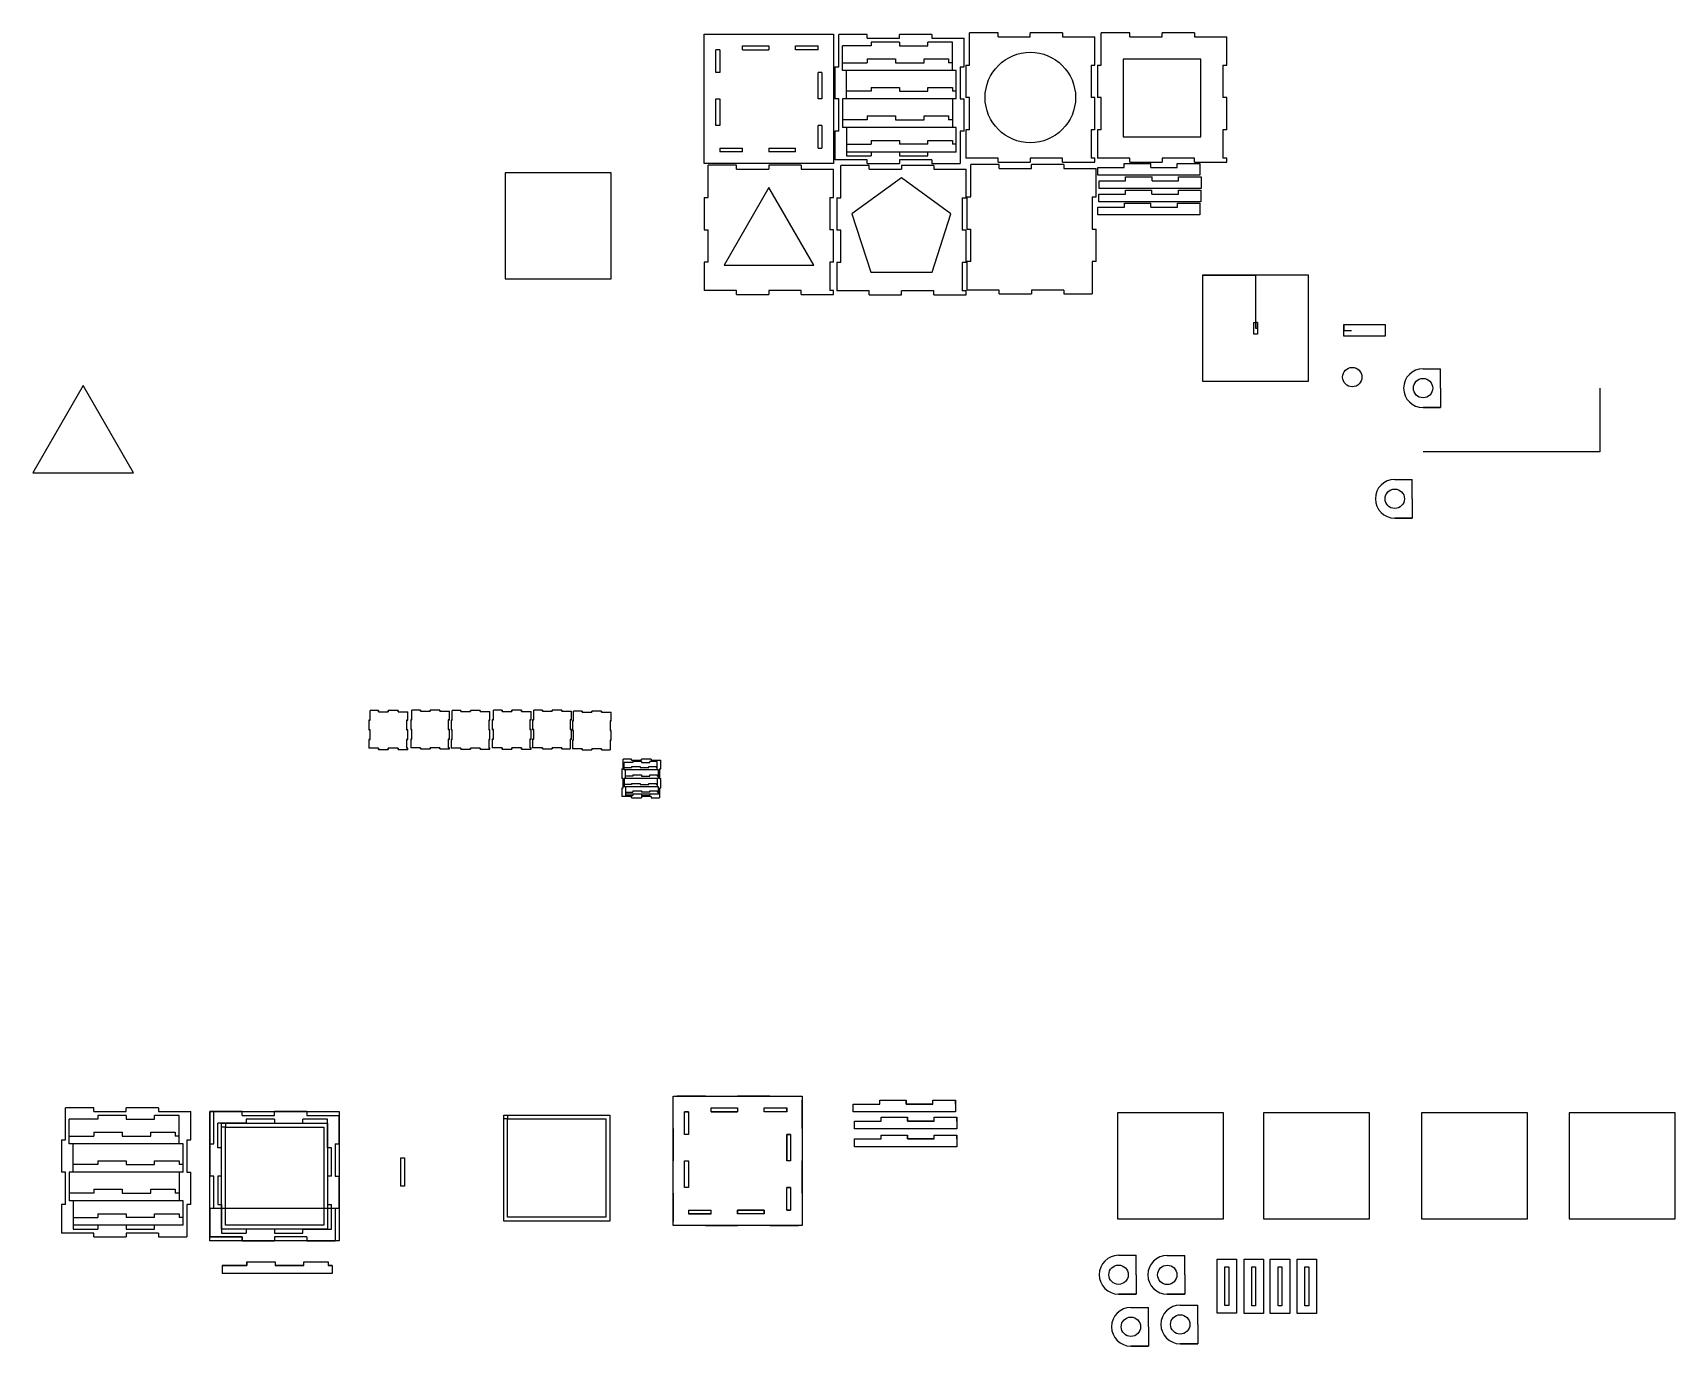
# Model space of a CAD drawing. Header units: millimetres. Extents: x 168 to 5413, y -71 to 2196.
# Drawn here: x 2872 to 5413, y 164 to 2196 of the extents above; entities that cross this region are included whole.
import ezdxf

# ---------------------------------------------------------------- set-up
doc = ezdxf.new("R2010")
doc.units = ezdxf.units.MM

msp = doc.modelspace()

# ---------------------------------------------------------------- linework, layer by layer
at = {"color": 1}
for p, q in [((4300.5, 2137.4), (4124.5, 2137.4)), ((4300.5, 2093.4), (4124.5, 2093.4)), ((4300.5, 2049.4), (4124.5, 2049.4)), ((4306.5, 2043.4), (4306.5, 1993.4)), ((4677.3, 1993.5), (4677.3, 1975.5)), ((4010.6, 1956.5), (3941.1, 1836.1)), ((4080.2, 1836.1), (4010.6, 1956.5)), ((4679.3, 1973), (4679.3, 1955)), ((4677.5, 1932.3), (4677.5, 1914.3)), ((4679, 1952.4), (4679, 1934.4)), ((3941.1, 1836.1), (4080.2, 1836.1)), ((4510.8, 1841.9), (4510.8, 1791.9)), ((3703.2, 1089.8), (3703.2, 1088)), ((3764.8, 1088.4), (3764.8, 1086.6)), ((3839.6, 1055.6), (3786.8, 1055.6)), ((3839.6, 1042.4), (3786.8, 1042.4)), ((3839.6, 1029.2), (3786.8, 1029.2)), ((3841.4, 1027.4), (3841.4, 1012.4)), ((4299.1, 544.6), (4299.1, 526.6)), ((4301.2, 518.2), (4301.2, 500.2)), ((4301.2, 490.7), (4301.2, 472.7)), ((3104.1, 477.1), (2928.1, 477.1)), ((3104.1, 433.1), (2928.1, 433.1)), ((3104.1, 389.1), (2928.1, 389.1)), ((3110.1, 383.1), (3110.1, 333.1)), ((3339.7, 377.2), (3339.7, 327.2)), ((4551.5, 304.7), (4578.5, 304.7)), ((4578.5, 274.7), (4578.5, 304.7)), ((4626.9, 304.5), (4653.9, 304.5)), ((4653.9, 274.5), (4653.9, 304.5)), ((4716.1, 227), (4716.1, 287)), ((4716.1, 287), (4722.1, 287)), ((4722.1, 287), (4722.1, 227)), ((4757.6, 226.7), (4757.6, 286.7)), ((4757.6, 286.7), (4763.6, 286.7)), ((4763.6, 286.7), (4763.6, 226.7)), ((4798.3, 226.7), (4798.3, 286.7)), ((4798.3, 286.7), (4804.3, 286.7)), ((4804.3, 286.7), (4804.3, 226.7)), ((4839.7, 226.7), (4839.7, 286.7)), ((4839.7, 286.7), (4845.7, 286.7)), ((4845.7, 286.7), (4845.7, 226.7)), ((4578.5, 274.7), (4578.5, 244.7)), ((4653.9, 274.5), (4653.9, 244.5)), ((4551.5, 244.7), (4578.5, 244.7)), ((4626.9, 244.5), (4653.9, 244.5)), ((4570.6, 224.2), (4597.6, 224.2)), ((4597.6, 194.2), (4597.6, 224.2)), ((4646.9, 227.8), (4673.9, 227.8)), ((4673.9, 197.8), (4673.9, 227.8)), ((4722.1, 227), (4716.1, 227)), ((4763.6, 226.7), (4757.6, 226.7)), ((4804.3, 226.7), (4798.3, 226.7)), ((4845.7, 226.7), (4839.7, 226.7)), ((4597.6, 194.2), (4597.6, 164.2)), ((4673.9, 197.8), (4673.9, 167.8)), ((4570.6, 164.2), (4597.6, 164.2)), ((4646.9, 167.8), (4673.9, 167.8))]:
    msp.add_line(p, q, dxfattribs=at)
for p, q in [((3766.6, 1979.3), (3602.6, 1979.3)), ((3602.6, 1979.3), (3602.6, 1815.3)), ((3766.6, 1815.3), (3766.6, 1979.3)), ((3602.6, 1815.3), (3725.6, 1815.3)), ((3725.6, 1815.3), (3766.6, 1815.3)), ((4681.6, 1820.7), (4763.6, 1820.7)), ((4763.6, 1820.7), (4763.6, 1738.7)), ((4760.6, 1729.7), (4760.6, 1747.7)), ((4760.6, 1747.7), (4763.6, 1747.7)), ((4766.6, 1729.7), (4760.6, 1729.7)), ((4766.6, 1747.7), (4763.6, 1747.7)), ((4763.6, 1738.7), (4766.6, 1738.7)), ((4766.6, 1738.7), (4766.6, 1747.7)), ((4766.6, 1747.7), (4766.6, 1729.7)), ((4899.8, 1744.5), (4899.8, 1735.5)), ((4899.8, 1735.5), (4911.8, 1735.5)), ((5022.6, 1676.1), (5049.6, 1676.1)), ((5022.6, 1616.1), (5049.6, 1616.1)), ((4978.8, 1505), (5005.8, 1505)), ((4978.8, 1445), (5005.8, 1445)), ((4714.1, 525.1), (4550.1, 525.1)), ((4550.1, 525.1), (4550.1, 361.1)), ((4714.1, 361.1), (4714.1, 525.1)), ((4939.7, 525.1), (4775.7, 525.1)), ((4775.7, 525.1), (4775.7, 361.1)), ((4939.7, 361.1), (4939.7, 525.1)), ((5184.3, 525.1), (5020.3, 525.1)), ((5020.3, 525.1), (5020.3, 361.1)), ((5184.3, 361.1), (5184.3, 525.1)), ((5412.6, 525.1), (5248.6, 525.1)), ((5248.6, 525.1), (5248.6, 361.1)), ((5412.6, 361.1), (5412.6, 525.1)), ((4550.1, 361.1), (4673.1, 361.1)), ((4673.1, 361.1), (4714.1, 361.1)), ((4775.7, 361.1), (4898.7, 361.1)), ((4898.7, 361.1), (4939.7, 361.1)), ((5020.3, 361.1), (5143.3, 361.1)), ((5143.3, 361.1), (5184.3, 361.1)), ((5248.6, 361.1), (5371.6, 361.1)), ((5371.6, 361.1), (5412.6, 361.1))]:
    msp.add_line(p, q)
at = {"color": 40}
for p, q in [((5049.6, 1646.1), (5049.6, 1676.1)), ((5049.6, 1646.1), (5049.6, 1616.1)), ((5005.8, 1475), (5005.8, 1505)), ((5005.8, 1475), (5005.8, 1445))]:
    msp.add_line(p, q, dxfattribs=at)
at = {"color": 40, "true_color": 0xf8d731}
for p, q in [((2949.7, 1650.3), (2871.7, 1515.2)), ((3027.7, 1515.2), (2949.7, 1650.3)), ((2871.7, 1515.2), (3027.7, 1515.2)), ((3163.7, 471.2), (3163.7, 509.2)), ((3163.7, 509.2), (3327.7, 509.2)), ((3327.7, 509.2), (3327.7, 345.2)), ((3600.3, 483.6), (3600.3, 521.6)), ((3600.3, 521.6), (3764.3, 521.6)), ((3764.3, 521.6), (3764.3, 357.6)), ((3600.3, 357.6), (3600.3, 483.6)), ((3163.7, 345.2), (3163.7, 471.2)), ((3764.3, 357.6), (3600.3, 357.6)), ((3327.7, 345.2), (3163.7, 345.2))]:
    msp.add_line(p, q, dxfattribs=at)
at = {"color": 1}
for points in [[(3910.5, 2193.5), (4110.5, 2193.5), (4110.5, 1993.5), (3910.5, 1993.5)], [(4215.6, 1971.3), (4138.9, 1915.6), (4168.2, 1825.5), (4262.9, 1825.5), (4292.2, 1915.6)], [(3862.2, 550.8), (4062.2, 550.8), (4062.2, 350.8), (3862.2, 350.8)], [(3880.2, 526.8), (3886.2, 526.8), (3886.2, 491.8), (3880.2, 491.8)], [(3962.2, 526.8), (3921.2, 526.8), (3921.2, 532.8), (3962.2, 532.8)], [(4038.2, 526.8), (4003.2, 526.8), (4003.2, 532.8), (4038.2, 532.8)], [(3880.2, 450.8), (3886.2, 450.8), (3886.2, 409.8), (3880.2, 409.8)], [(4704.1, 299), (4734.1, 299), (4734.1, 215), (4704.1, 215)], [(4745.6, 298.7), (4775.6, 298.7), (4775.6, 214.7), (4745.6, 214.7)], [(4786.3, 298.7), (4816.3, 298.7), (4816.3, 214.7), (4786.3, 214.7)], [(4827.7, 298.7), (4857.7, 298.7), (4857.7, 214.7), (4827.7, 214.7)]]:
    msp.add_lwpolyline(points, close=True, dxfattribs=at)
for points in [[(4112.5, 2143.4), (4118.5, 2143.4), (4118.5, 2193.4)], [(4162.5, 2193.4), (4118.5, 2193.4)], [(4162.5, 2187.4), (4212.5, 2187.4), (4212.5, 2193.4)], [(4162.5, 2187.4), (4162.5, 2193.4)], [(4262.5, 2193.4), (4212.5, 2193.4)], [(4262.5, 2193.4), (4262.5, 2187.4), (4312.5, 2187.4)], [(4312.5, 2143.4), (4312.5, 2187.4)], [(4315, 2145.7), (4321, 2145.7), (4321, 2195.7)], [(4365, 2195.7), (4321, 2195.7)], [(4365, 2189.7), (4415, 2189.7), (4415, 2195.7)], [(4365, 2189.7), (4365, 2195.7)], [(4465, 2195.7), (4415, 2195.7)], [(4465, 2195.7), (4465, 2189.7), (4515, 2189.7)], [(4515, 2145.7), (4515, 2189.7)], [(4518.8, 2145.7), (4524.8, 2145.7), (4524.8, 2195.7)], [(4568.8, 2195.7), (4524.8, 2195.7)], [(4568.8, 2189.7), (4618.8, 2189.7), (4618.8, 2195.7)], [(4568.8, 2189.7), (4568.8, 2195.7)], [(4668.8, 2195.7), (4618.8, 2195.7)], [(4668.8, 2195.7), (4668.8, 2189.7), (4718.8, 2189.7)], [(4718.8, 2145.7), (4718.8, 2189.7)], [(3928.5, 2134.5), (3928.5, 2169.5)], [(3934.5, 2169.5), (3928.5, 2169.5)], [(3934.5, 2169.5), (3934.5, 2134.5)], [(3969.5, 2169.5), (3969.5, 2175.5)], [(3969.5, 2175.5), (4010.5, 2175.5)], [(3969.5, 2169.5), (4010.5, 2169.5)], [(4010.5, 2175.5), (4010.5, 2169.5)], [(4051.5, 2175.5), (4086.5, 2175.5)], [(4051.5, 2169.5), (4051.5, 2175.5)], [(4086.5, 2169.5), (4051.5, 2169.5)], [(4086.5, 2169.5), (4086.5, 2175.5)], [(4168.5, 2175.4), (4124.5, 2175.4)], [(4124.5, 2137.4), (4124.5, 2175.4)], [(4212.5, 2181.4), (4168.5, 2181.4)], [(4168.5, 2181.4), (4168.5, 2175.4)], [(4212.5, 2181.4), (4212.5, 2175.4)], [(4212.5, 2175.4), (4256.5, 2175.4)], [(4294.5, 2181.4), (4256.5, 2181.4)], [(4256.5, 2175.4), (4256.5, 2181.4)], [(4294.5, 2137.4), (4294.5, 2181.4)], [(3934.5, 2134.5), (3928.5, 2134.5)], [(4086.5, 2093.5), (4086.5, 2134.5)], [(4092.5, 2134.5), (4086.5, 2134.5)], [(4092.5, 2134.5), (4092.5, 2093.5)], [(4112.5, 2143.4), (4112.5, 2093.4)], [(4124.5, 2149.4), (4162.5, 2149.4)], [(4130.5, 2093.4), (4130.5, 2137.4)], [(4162.5, 2155.4), (4162.5, 2149.4)], [(4162.5, 2155.4), (4206.5, 2155.4)], [(4206.5, 2155.4), (4206.5, 2149.4)], [(4206.5, 2149.4), (4250.5, 2149.4)], [(4250.5, 2149.4), (4250.5, 2155.4)], [(4250.5, 2155.4), (4288.5, 2155.4), (4288.5, 2149.4)], [(4294.5, 2149.4), (4288.5, 2149.4)], [(4300.5, 2093.4), (4300.5, 2137.4)], [(4306.5, 2143.4), (4312.5, 2143.4)], [(4306.5, 2143.4), (4306.5, 2093.4), (4312.5, 2093.4)], [(4315, 2145.7), (4315, 2095.7)], [(4509, 2145.7), (4515, 2145.7)], [(4509, 2145.7), (4509, 2095.7)], [(4518.8, 2145.7), (4518.8, 2095.7)], [(4678.8, 2155.1), (4558.8, 2155.1)], [(4558.8, 2155.1), (4558.8, 2035.1), (4678.8, 2035.1), (4678.8, 2155.1)], [(4712.8, 2145.7), (4718.8, 2145.7)], [(4712.8, 2145.7), (4712.8, 2095.7)], [(4168.5, 2111.4), (4168.5, 2105.4)], [(4168.5, 2111.4), (4212.5, 2111.4)], [(4212.5, 2111.4), (4212.5, 2105.4)], [(4256.5, 2105.4), (4256.5, 2111.4)], [(4256.5, 2111.4), (4294.5, 2111.4), (4294.5, 2105.4)], [(3928.5, 2052.5), (3928.5, 2093.5)], [(3928.5, 2093.5), (3934.5, 2093.5)], [(3934.5, 2093.5), (3934.5, 2052.5)], [(4092.5, 2093.5), (4086.5, 2093.5)], [(4118.5, 2043.4), (4118.5, 2093.4), (4112.5, 2093.4)], [(4124.5, 2093.4), (4124.5, 2049.4)], [(4168.5, 2105.4), (4130.5, 2105.4)], [(4212.5, 2105.4), (4256.5, 2105.4)], [(4300.5, 2105.4), (4294.5, 2105.4)], [(4294.5, 2093.4), (4294.5, 2049.4)], [(4312.5, 2043.4), (4312.5, 2093.4)], [(4321, 2045.7), (4321, 2095.7), (4315, 2095.7)], [(4515, 2045.7), (4515, 2095.7), (4509, 2095.7)], [(4524.8, 2045.7), (4524.8, 2095.7), (4518.8, 2095.7)], [(4718.8, 2045.7), (4718.8, 2095.7), (4712.8, 2095.7)], [(4162.5, 2061.4), (4124.5, 2061.4)], [(4162.5, 2067.4), (4162.5, 2061.4)], [(4162.5, 2067.4), (4206.5, 2067.4)], [(4206.5, 2067.4), (4206.5, 2061.4)], [(4206.5, 2061.4), (4250.5, 2061.4)], [(4250.5, 2061.4), (4250.5, 2067.4)], [(4250.5, 2067.4), (4288.5, 2067.4), (4288.5, 2061.4)], [(4294.5, 2061.4), (4288.5, 2061.4)], [(3934.5, 2052.5), (3928.5, 2052.5)], [(4086.5, 2017.5), (4086.5, 2052.5)], [(4092.5, 2052.5), (4086.5, 2052.5)], [(4092.5, 2052.5), (4092.5, 2017.5)], [(4112.5, 2043.4), (4112.5, 1999.4)], [(4118.5, 2043.4), (4112.5, 2043.4)], [(4130.5, 2049.4), (4130.5, 2005.4)], [(4300.5, 2011.4), (4300.5, 2049.4)], [(4312.5, 2043.4), (4306.5, 2043.4)], [(4315, 2045.7), (4315, 2001.7)], [(4321, 2045.7), (4315, 2045.7)], [(4515, 2045.7), (4509, 2045.7), (4509, 2001.7)], [(4518.8, 2045.7), (4518.8, 2001.7)], [(4524.8, 2045.7), (4518.8, 2045.7)], [(4718.8, 2045.7), (4712.8, 2045.7), (4712.8, 2001.7)], [(3934.5, 2017.5), (3934.5, 2011.5)], [(3934.5, 2017.5), (3969.5, 2017.5)], [(3969.5, 2011.5), (3934.5, 2011.5)], [(3969.5, 2011.5), (3969.5, 2017.5)], [(4010.5, 2017.5), (4010.5, 2011.5)], [(4010.5, 2017.5), (4051.5, 2017.5)], [(4051.5, 2011.5), (4010.5, 2011.5)], [(4051.5, 2011.5), (4051.5, 2017.5)], [(4086.5, 2017.5), (4092.5, 2017.5)], [(4130.5, 2023.4), (4168.5, 2023.4)], [(4300.5, 2011.4), (4130.5, 2011.4)], [(4168.5, 2029.4), (4168.5, 2023.4)], [(4168.5, 2029.4), (4212.5, 2029.4)], [(4168.5, 2011.4), (4168.5, 2005.4)], [(4212.5, 2029.4), (4212.5, 2023.4)], [(4256.5, 2023.4), (4212.5, 2023.4)], [(4212.5, 2011.4), (4212.5, 2005.4)], [(4256.5, 2023.4), (4256.5, 2029.4)], [(4256.5, 2029.4), (4294.5, 2029.4), (4294.5, 2023.4)], [(4256.5, 2005.4), (4256.5, 2011.4)], [(4300.5, 2023.4), (4294.5, 2023.4)], [(3910.6, 1941.1), (3916.6, 1941.1), (3916.6, 1991.1)], [(3960.6, 1991.1), (3916.6, 1991.1)], [(3960.6, 1985.1), (3960.6, 1991.1)], [(3960.6, 1985.1), (4010.6, 1985.1)], [(4060.6, 1991.1), (4010.6, 1991.1), (4010.6, 1985.1)], [(4060.6, 1991.1), (4060.6, 1985.1), (4110.6, 1985.1)], [(4110.6, 1941.1), (4110.6, 1985.1)], [(4162.5, 1993.4), (4162.5, 1999.4), (4112.5, 1999.4)], [(4115.6, 1940.7), (4121.6, 1940.7), (4121.6, 1990.7)], [(4165.6, 1990.7), (4121.6, 1990.7)], [(4130.5, 2005.4), (4168.5, 2005.4)], [(4162.5, 1993.4), (4212.5, 1993.4)], [(4165.6, 1984.7), (4165.6, 1990.7)], [(4165.6, 1984.7), (4215.6, 1984.7)], [(4212.5, 2005.4), (4256.5, 2005.4)], [(4262.5, 1999.4), (4212.5, 1999.4), (4212.5, 1993.4)], [(4265.6, 1990.7), (4215.6, 1990.7), (4215.6, 1984.7)], [(4262.5, 1999.4), (4262.5, 1993.4)], [(4262.5, 1993.4), (4306.5, 1993.4)], [(4265.6, 1990.7), (4265.6, 1984.7), (4315.6, 1984.7)], [(4365, 1995.7), (4365, 2001.7), (4315, 2001.7)], [(4315.6, 1940.7), (4315.6, 1984.7)], [(4316.8, 1941.9), (4322.8, 1941.9), (4322.8, 1991.9)], [(4366.8, 1991.9), (4322.8, 1991.9)], [(4365, 1995.7), (4415, 1995.7)], [(4366.8, 1985.9), (4416.8, 1985.9), (4416.8, 1991.9)], [(4366.8, 1985.9), (4366.8, 1991.9)], [(4465, 1995.7), (4465, 2001.7), (4415, 2001.7), (4415, 1995.7)], [(4466.8, 1991.9), (4416.8, 1991.9)], [(4465, 1995.7), (4515, 1995.7), (4515, 2001.7), (4509, 2001.7)], [(4466.8, 1991.9), (4466.8, 1985.9), (4516.8, 1985.9)], [(4516.8, 1941.9), (4516.8, 1985.9)], [(4568.8, 1995.7), (4568.8, 2001.7), (4518.8, 2001.7)], [(4677.3, 1975.5), (4519.3, 1975.5), (4519.3, 1987.5), (4560.3, 1987.5)], [(4560.3, 1987.5), (4560.3, 1993.5)], [(4560.3, 1993.5), (4601.3, 1993.5)], [(4568.8, 1995.7), (4618.8, 1995.7)], [(4601.3, 1987.5), (4601.3, 1993.5)], [(4601.3, 1987.5), (4642.3, 1987.5)], [(4668.8, 1995.7), (4668.8, 2001.7), (4618.8, 2001.7), (4618.8, 1995.7)], [(4642.3, 1993.5), (4677.3, 1993.5)], [(4642.3, 1987.5), (4642.3, 1993.5)], [(4668.8, 1995.7), (4718.8, 1995.7), (4718.8, 2001.7)], [(4718.8, 2001.7), (4712.8, 2001.7)], [(4679.3, 1955), (4521.3, 1955), (4521.3, 1967), (4562.3, 1967)], [(4562.3, 1967), (4562.3, 1973)], [(4562.3, 1973), (4603.3, 1973)], [(4603.3, 1967), (4603.3, 1973)], [(4603.3, 1967), (4644.3, 1967)], [(4644.3, 1973), (4679.3, 1973)], [(4644.3, 1967), (4644.3, 1973)], [(3910.6, 1941.1), (3910.6, 1891.1)], [(4104.6, 1941.1), (4110.6, 1941.1)], [(4104.6, 1941.1), (4104.6, 1891.1)], [(4115.6, 1940.7), (4115.6, 1890.7)], [(4309.6, 1940.7), (4315.6, 1940.7)], [(4309.6, 1940.7), (4309.6, 1890.7)], [(4316.8, 1941.9), (4316.8, 1891.9), (4322.8, 1891.9)], [(4510.8, 1941.9), (4516.8, 1941.9)], [(4510.8, 1941.9), (4510.8, 1891.9), (4516.8, 1891.9)], [(4679, 1934.4), (4521, 1934.4), (4521, 1946.4), (4562, 1946.4)], [(4560.5, 1926.3), (4560.5, 1932.3)], [(4560.5, 1932.3), (4601.5, 1932.3)], [(4562, 1946.4), (4562, 1952.4)], [(4562, 1952.4), (4603, 1952.4)], [(4601.5, 1926.3), (4601.5, 1932.3)], [(4603, 1946.4), (4603, 1952.4)], [(4603, 1946.4), (4644, 1946.4)], [(4642.5, 1932.3), (4677.5, 1932.3)], [(4642.5, 1926.3), (4642.5, 1932.3)], [(4644, 1952.4), (4679, 1952.4)], [(4644, 1946.4), (4644, 1952.4)], [(4677.5, 1914.3), (4519.5, 1914.3), (4519.5, 1926.3), (4560.5, 1926.3)], [(4601.5, 1926.3), (4642.5, 1926.3)], [(3910.6, 1891.1), (3916.6, 1891.1)], [(3916.6, 1841.1), (3916.6, 1891.1)], [(4110.6, 1841.1), (4110.6, 1891.1), (4104.6, 1891.1)], [(4121.6, 1840.7), (4121.6, 1890.7), (4115.6, 1890.7)], [(4315.6, 1890.7), (4309.6, 1890.7)], [(4315.6, 1840.7), (4315.6, 1890.7)], [(4322.8, 1841.9), (4322.8, 1891.9)], [(4516.8, 1841.9), (4516.8, 1891.9)], [(3910.6, 1841.1), (3910.6, 1797.1)], [(3916.6, 1841.1), (3910.6, 1841.1)], [(4110.6, 1841.1), (4104.6, 1841.1), (4104.6, 1797.1)], [(4115.6, 1840.7), (4115.6, 1796.7)], [(4121.6, 1840.7), (4115.6, 1840.7)], [(4315.6, 1840.7), (4309.6, 1840.7), (4309.6, 1796.7)], [(4316.8, 1841.9), (4316.8, 1797.9)], [(4322.8, 1841.9), (4316.8, 1841.9)], [(4516.8, 1841.9), (4510.8, 1841.9)], [(3960.6, 1791.1), (3960.6, 1797.1), (3910.6, 1797.1)], [(3960.6, 1791.1), (4010.6, 1791.1)], [(4060.6, 1791.1), (4060.6, 1797.1), (4010.6, 1797.1), (4010.6, 1791.1)], [(4060.6, 1791.1), (4110.6, 1791.1)], [(4110.6, 1791.1), (4110.6, 1797.1), (4104.6, 1797.1)], [(4165.6, 1790.7), (4165.6, 1796.7), (4115.6, 1796.7)], [(4165.6, 1790.7), (4215.6, 1790.7)], [(4265.6, 1790.7), (4265.6, 1796.7), (4215.6, 1796.7)], [(4215.6, 1790.7), (4215.6, 1796.7)], [(4265.6, 1790.7), (4315.6, 1790.7)], [(4315.6, 1796.7), (4309.6, 1796.7)], [(4315.6, 1790.7), (4315.6, 1796.7)], [(4366.8, 1791.9), (4366.8, 1797.9), (4316.8, 1797.9)], [(4366.8, 1791.9), (4416.8, 1791.9)], [(4466.8, 1797.9), (4416.8, 1797.9), (4416.8, 1791.9)], [(4466.8, 1797.9), (4466.8, 1791.9)], [(4466.8, 1791.9), (4510.8, 1791.9)], [(3391.7, 1132.4), (3393.5, 1132.4), (3393.5, 1147.4)], [(3406.7, 1147.4), (3393.5, 1147.4)], [(3406.7, 1145.6), (3406.7, 1147.4), (3393.5, 1147.4)], [(3406.7, 1147.4), (3406.7, 1145.6), (3421.7, 1145.6), (3421.7, 1147.4)], [(3436.7, 1147.4), (3421.7, 1147.4)], [(3436.7, 1145.6), (3436.7, 1147.4), (3421.7, 1147.4), (3421.7, 1145.6)], [(3436.7, 1147.4), (3436.7, 1145.6), (3451.7, 1145.6)], [(3449.9, 1132.4), (3451.7, 1132.4), (3451.7, 1145.6)], [(3451.7, 1132.4), (3451.7, 1145.6)], [(3456.3, 1133.1), (3458.1, 1133.1), (3458.1, 1148.1)], [(3471.3, 1148.1), (3458.1, 1148.1)], [(3471.3, 1146.3), (3471.3, 1148.1), (3458.1, 1148.1)], [(3471.3, 1148.1), (3471.3, 1146.3), (3486.3, 1146.3), (3486.3, 1148.1)], [(3501.3, 1148.1), (3486.3, 1148.1)], [(3501.3, 1146.3), (3501.3, 1148.1), (3486.3, 1148.1), (3486.3, 1146.3)], [(3501.3, 1148.1), (3501.3, 1146.3), (3516.3, 1146.3)], [(3514.5, 1133.1), (3516.3, 1133.1), (3516.3, 1146.3)], [(3516.3, 1133.1), (3516.3, 1146.3)], [(3518.9, 1132.6), (3520.7, 1132.6), (3520.7, 1147.6)], [(3533.9, 1147.6), (3520.7, 1147.6)], [(3533.9, 1145.8), (3533.9, 1147.6), (3520.7, 1147.6)], [(3533.9, 1147.6), (3533.9, 1145.8), (3548.9, 1145.8), (3548.9, 1147.6)], [(3563.9, 1147.6), (3548.9, 1147.6)], [(3563.9, 1145.8), (3563.9, 1147.6), (3548.9, 1147.6), (3548.9, 1145.8)], [(3563.9, 1147.6), (3563.9, 1145.8), (3578.9, 1145.8)], [(3577.1, 1132.6), (3578.9, 1132.6), (3578.9, 1145.8)], [(3578.9, 1132.6), (3578.9, 1145.8)], [(3582.6, 1132.9), (3584.4, 1132.9), (3584.4, 1147.9)], [(3597.6, 1147.9), (3584.4, 1147.9)], [(3597.6, 1146.1), (3597.6, 1147.9), (3584.4, 1147.9)], [(3597.6, 1147.9), (3597.6, 1146.1), (3612.6, 1146.1), (3612.6, 1147.9)], [(3627.6, 1147.9), (3612.6, 1147.9)], [(3627.6, 1146.1), (3627.6, 1147.9), (3612.6, 1147.9), (3612.6, 1146.1)], [(3627.6, 1147.9), (3627.6, 1146.1), (3642.6, 1146.1)], [(3640.8, 1132.9), (3642.6, 1132.9), (3642.6, 1146.1)], [(3642.6, 1132.9), (3642.6, 1146.1)], [(3645, 1133), (3646.8, 1133), (3646.8, 1148)], [(3660, 1148), (3646.8, 1148)], [(3660, 1146.2), (3660, 1148), (3646.8, 1148)], [(3660, 1148), (3660, 1146.2), (3675, 1146.2), (3675, 1148)], [(3690, 1148), (3675, 1148)], [(3690, 1146.2), (3690, 1148), (3675, 1148), (3675, 1146.2)], [(3690, 1148), (3690, 1146.2), (3705, 1146.2)], [(3703.2, 1133), (3705, 1133), (3705, 1146.2)], [(3705, 1133), (3705, 1146.2)], [(3706.6, 1131.6), (3708.4, 1131.6), (3708.4, 1146.6)], [(3721.6, 1146.6), (3708.4, 1146.6)], [(3721.6, 1144.8), (3721.6, 1146.6), (3708.4, 1146.6)], [(3721.6, 1146.6), (3721.6, 1144.8), (3736.6, 1144.8), (3736.6, 1146.6)], [(3751.6, 1146.6), (3736.6, 1146.6)], [(3751.6, 1144.8), (3751.6, 1146.6), (3736.6, 1146.6), (3736.6, 1144.8)], [(3751.6, 1146.6), (3751.6, 1144.8), (3766.6, 1144.8)], [(3764.8, 1131.6), (3766.6, 1131.6), (3766.6, 1144.8)], [(3766.6, 1131.6), (3766.6, 1144.8)], [(3391.7, 1132.4), (3391.7, 1117.4)], [(3393.5, 1132.4), (3391.7, 1132.4), (3391.7, 1117.4), (3393.5, 1117.4)], [(3451.7, 1132.4), (3449.9, 1132.4), (3449.9, 1117.4), (3451.7, 1117.4)], [(3456.3, 1133.1), (3456.3, 1118.1)], [(3458.1, 1133.1), (3456.3, 1133.1), (3456.3, 1118.1), (3458.1, 1118.1)], [(3456.3, 1103.1), (3458.1, 1103.1), (3458.1, 1118.1), (3456.3, 1118.1)], [(3516.3, 1133.1), (3514.5, 1133.1), (3514.5, 1118.1), (3516.3, 1118.1)], [(3514.5, 1103.1), (3516.3, 1103.1), (3516.3, 1118.1), (3514.5, 1118.1)], [(3516.3, 1103.1), (3516.3, 1118.1)], [(3518.9, 1132.6), (3518.9, 1117.6)], [(3520.7, 1132.6), (3518.9, 1132.6), (3518.9, 1117.6), (3520.7, 1117.6)], [(3578.9, 1132.6), (3577.1, 1132.6), (3577.1, 1117.6), (3578.9, 1117.6)], [(3582.6, 1132.9), (3582.6, 1117.9)], [(3584.4, 1132.9), (3582.6, 1132.9), (3582.6, 1117.9), (3584.4, 1117.9)], [(3642.6, 1132.9), (3640.8, 1132.9), (3640.8, 1117.9), (3642.6, 1117.9)], [(3645, 1133), (3645, 1118)], [(3646.8, 1133), (3645, 1133), (3645, 1118), (3646.8, 1118)], [(3705, 1133), (3703.2, 1133), (3703.2, 1118), (3705, 1118)], [(3706.6, 1131.6), (3706.6, 1116.6)], [(3708.4, 1131.6), (3706.6, 1131.6), (3706.6, 1116.6), (3708.4, 1116.6)], [(3766.6, 1131.6), (3764.8, 1131.6), (3764.8, 1116.6), (3766.6, 1116.6)], [(3391.7, 1102.4), (3393.5, 1102.4), (3393.5, 1117.4), (3391.7, 1117.4)], [(3391.7, 1102.4), (3391.7, 1089.2)], [(3393.5, 1102.4), (3391.7, 1102.4), (3391.7, 1089.2)], [(3449.9, 1102.4), (3451.7, 1102.4), (3451.7, 1117.4), (3449.9, 1117.4)], [(3451.7, 1102.4), (3449.9, 1102.4), (3449.9, 1089.2)], [(3451.7, 1102.4), (3451.7, 1117.4)], [(3456.3, 1103.1), (3456.3, 1089.9)], [(3458.1, 1103.1), (3456.3, 1103.1), (3456.3, 1089.9)], [(3516.3, 1103.1), (3514.5, 1103.1), (3514.5, 1089.9)], [(3518.9, 1102.6), (3520.7, 1102.6), (3520.7, 1117.6), (3518.9, 1117.6)], [(3518.9, 1102.6), (3518.9, 1089.4)], [(3520.7, 1102.6), (3518.9, 1102.6), (3518.9, 1089.4)], [(3577.1, 1102.6), (3578.9, 1102.6), (3578.9, 1117.6), (3577.1, 1117.6)], [(3578.9, 1102.6), (3577.1, 1102.6), (3577.1, 1089.4)], [(3578.9, 1102.6), (3578.9, 1117.6)], [(3582.6, 1102.9), (3584.4, 1102.9), (3584.4, 1117.9), (3582.6, 1117.9)], [(3582.6, 1102.9), (3582.6, 1089.7)], [(3584.4, 1102.9), (3582.6, 1102.9), (3582.6, 1089.7)], [(3640.8, 1102.9), (3642.6, 1102.9), (3642.6, 1117.9), (3640.8, 1117.9)], [(3642.6, 1102.9), (3640.8, 1102.9), (3640.8, 1089.7)], [(3642.6, 1102.9), (3642.6, 1117.9)], [(3645, 1103), (3646.8, 1103), (3646.8, 1118), (3645, 1118)], [(3645, 1103), (3645, 1089.8)], [(3646.8, 1103), (3645, 1103), (3645, 1089.8)], [(3703.2, 1103), (3705, 1103), (3705, 1118), (3703.2, 1118)], [(3705, 1103), (3703.2, 1103), (3703.2, 1089.8)], [(3705, 1103), (3705, 1118)], [(3706.6, 1101.6), (3708.4, 1101.6), (3708.4, 1116.6), (3706.6, 1116.6)], [(3706.6, 1101.6), (3706.6, 1088.4)], [(3708.4, 1101.6), (3706.6, 1101.6), (3706.6, 1088.4)], [(3764.8, 1101.6), (3766.6, 1101.6), (3766.6, 1116.6), (3764.8, 1116.6)], [(3766.6, 1101.6), (3764.8, 1101.6), (3764.8, 1088.4)], [(3766.6, 1101.6), (3766.6, 1116.6)], [(3406.7, 1087.4), (3406.7, 1089.2), (3391.7, 1089.2)], [(3406.7, 1089.2), (3406.7, 1087.4), (3421.7, 1087.4), (3421.7, 1089.2)], [(3406.7, 1087.4), (3421.7, 1087.4)], [(3436.7, 1087.4), (3436.7, 1089.2), (3421.7, 1089.2), (3421.7, 1087.4)], [(3436.7, 1087.4), (3451.7, 1087.4), (3451.7, 1089.2)], [(3436.7, 1089.2), (3436.7, 1087.4), (3451.7, 1087.4), (3451.7, 1089.2), (3449.9, 1089.2)], [(3449.9, 1087.4), (3451.7, 1087.4), (3451.7, 1089.2)], [(3471.3, 1088.1), (3471.3, 1089.9), (3456.3, 1089.9)], [(3471.3, 1089.9), (3471.3, 1088.1), (3486.3, 1088.1), (3486.3, 1089.9)], [(3471.3, 1088.1), (3486.3, 1088.1)], [(3501.3, 1088.1), (3501.3, 1089.9), (3486.3, 1089.9), (3486.3, 1088.1)], [(3501.3, 1088.1), (3516.3, 1088.1), (3516.3, 1089.9)], [(3501.3, 1089.9), (3501.3, 1088.1), (3516.3, 1088.1), (3516.3, 1089.9), (3514.5, 1089.9)], [(3514.5, 1088.1), (3516.3, 1088.1), (3516.3, 1089.9)], [(3533.9, 1087.6), (3533.9, 1089.4), (3518.9, 1089.4)], [(3533.9, 1089.4), (3533.9, 1087.6), (3548.9, 1087.6), (3548.9, 1089.4)], [(3533.9, 1087.6), (3548.9, 1087.6)], [(3563.9, 1087.6), (3563.9, 1089.4), (3548.9, 1089.4), (3548.9, 1087.6)], [(3563.9, 1087.6), (3578.9, 1087.6), (3578.9, 1089.4)], [(3563.9, 1089.4), (3563.9, 1087.6), (3578.9, 1087.6), (3578.9, 1089.4), (3577.1, 1089.4)], [(3577.1, 1087.6), (3578.9, 1087.6), (3578.9, 1089.4)], [(3597.6, 1087.9), (3597.6, 1089.7), (3582.6, 1089.7)], [(3597.6, 1089.7), (3597.6, 1087.9), (3612.6, 1087.9), (3612.6, 1089.7)], [(3597.6, 1087.9), (3612.6, 1087.9)], [(3627.6, 1087.9), (3627.6, 1089.7), (3612.6, 1089.7), (3612.6, 1087.9)], [(3627.6, 1087.9), (3642.6, 1087.9), (3642.6, 1089.7)], [(3627.6, 1089.7), (3627.6, 1087.9), (3642.6, 1087.9), (3642.6, 1089.7), (3640.8, 1089.7)], [(3640.8, 1087.9), (3642.6, 1087.9), (3642.6, 1089.7)], [(3660, 1088), (3660, 1089.8), (3645, 1089.8)], [(3660, 1089.8), (3660, 1088), (3675, 1088), (3675, 1089.8)], [(3660, 1088), (3675, 1088)], [(3690, 1088), (3690, 1089.8), (3675, 1089.8), (3675, 1088)], [(3690, 1089.8), (3690, 1088), (3703.2, 1088)], [(3690, 1088), (3703.2, 1088)], [(3721.6, 1086.6), (3721.6, 1088.4), (3706.6, 1088.4)], [(3721.6, 1088.4), (3721.6, 1086.6), (3736.6, 1086.6), (3736.6, 1088.4)], [(3721.6, 1086.6), (3736.6, 1086.6)], [(3751.6, 1086.6), (3751.6, 1088.4), (3736.6, 1088.4), (3736.6, 1086.6)], [(3751.6, 1088.4), (3751.6, 1086.6), (3764.8, 1086.6)], [(3751.6, 1086.6), (3764.8, 1086.6)], [(3783.2, 1057.4), (3785, 1057.4), (3785, 1072.4)], [(3798.2, 1072.4), (3785, 1072.4)], [(3798.2, 1070.6), (3813.2, 1070.6), (3813.2, 1072.4)], [(3798.2, 1070.6), (3798.2, 1072.4)], [(3813.2, 1068.8), (3800, 1068.8)], [(3800, 1068.8), (3800, 1067)], [(3828.2, 1072.4), (3813.2, 1072.4)], [(3813.2, 1068.8), (3813.2, 1067)], [(3837.8, 1068.8), (3826.4, 1068.8)], [(3826.4, 1067), (3826.4, 1068.8)], [(3828.2, 1072.4), (3828.2, 1070.6), (3843.2, 1070.6)], [(3837.8, 1055.6), (3837.8, 1068.8)], [(3843.2, 1057.4), (3843.2, 1070.6)], [(3783.2, 1057.4), (3783.2, 1042.4)], [(3785, 1027.4), (3785, 1042.4), (3783.2, 1042.4)], [(3800, 1067), (3786.8, 1067)], [(3786.8, 1055.6), (3786.8, 1067)], [(3786.8, 1059.2), (3798.2, 1059.2)], [(3786.8, 1042.4), (3786.8, 1029.2)], [(3788.6, 1042.4), (3788.6, 1055.6)], [(3800, 1046), (3788.6, 1046)], [(3798.2, 1061), (3798.2, 1059.2)], [(3798.2, 1061), (3811.4, 1061)], [(3800, 1047.8), (3800, 1046)], [(3800, 1047.8), (3813.2, 1047.8)], [(3811.4, 1061), (3811.4, 1059.2)], [(3811.4, 1059.2), (3824.6, 1059.2)], [(3813.2, 1067), (3826.4, 1067)], [(3813.2, 1047.8), (3813.2, 1046)], [(3813.2, 1046), (3826.4, 1046)], [(3824.6, 1059.2), (3824.6, 1061)], [(3824.6, 1061), (3836, 1061), (3836, 1059.2)], [(3826.4, 1046), (3826.4, 1047.8)], [(3826.4, 1047.8), (3837.8, 1047.8), (3837.8, 1046)], [(3837.8, 1059.2), (3836, 1059.2)], [(3839.6, 1046), (3837.8, 1046)], [(3837.8, 1042.4), (3837.8, 1029.2)], [(3839.6, 1042.4), (3839.6, 1055.6)], [(3841.4, 1057.4), (3843.2, 1057.4)], [(3841.4, 1057.4), (3841.4, 1042.4), (3843.2, 1042.4)], [(3843.2, 1027.4), (3843.2, 1042.4)], [(3783.2, 1027.4), (3783.2, 1014.2)], [(3785, 1027.4), (3783.2, 1027.4)], [(3798.2, 1032.8), (3786.8, 1032.8)], [(3788.6, 1029.2), (3788.6, 1016)], [(3788.6, 1021.4), (3800, 1021.4)], [(3839.6, 1017.8), (3788.6, 1017.8)], [(3798.2, 1034.6), (3798.2, 1032.8)], [(3798.2, 1034.6), (3811.4, 1034.6)], [(3800, 1023.2), (3800, 1021.4)], [(3800, 1023.2), (3813.2, 1023.2)], [(3800, 1017.8), (3800, 1016)], [(3811.4, 1034.6), (3811.4, 1032.8)], [(3811.4, 1032.8), (3824.6, 1032.8)], [(3813.2, 1023.2), (3813.2, 1021.4)], [(3826.4, 1021.4), (3813.2, 1021.4)], [(3813.2, 1017.8), (3813.2, 1016)], [(3824.6, 1032.8), (3824.6, 1034.6)], [(3824.6, 1034.6), (3836, 1034.6), (3836, 1032.8)], [(3826.4, 1021.4), (3826.4, 1023.2)], [(3826.4, 1023.2), (3837.8, 1023.2), (3837.8, 1021.4)], [(3826.4, 1016), (3826.4, 1017.8)], [(3837.8, 1032.8), (3836, 1032.8)], [(3839.6, 1021.4), (3837.8, 1021.4)], [(3839.6, 1017.8), (3839.6, 1029.2)], [(3843.2, 1027.4), (3841.4, 1027.4)], [(3798.2, 1012.4), (3798.2, 1014.2), (3783.2, 1014.2)], [(3788.6, 1016), (3800, 1016)], [(3798.2, 1012.4), (3813.2, 1012.4)], [(3813.2, 1016), (3826.4, 1016)], [(3828.2, 1014.2), (3813.2, 1014.2), (3813.2, 1012.4)], [(3828.2, 1014.2), (3828.2, 1012.4)], [(3828.2, 1012.4), (3841.4, 1012.4)], [(3912.2, 550.8), (3868.2, 550.8)], [(4012.2, 550.8), (3962.2, 550.8)], [(4062.2, 500.8), (4062.2, 544.8)], [(4299.1, 526.6), (4141.1, 526.6), (4141.1, 538.6), (4182.1, 538.6)], [(4182.1, 538.6), (4182.1, 544.6), (4223.1, 544.6), (4223.1, 538.6)], [(4223.1, 538.6), (4264.1, 538.6)], [(4264.1, 538.6), (4264.1, 544.6), (4299.1, 544.6)], [(2916.1, 483.1), (2922.1, 483.1), (2922.1, 533.1)], [(2966.1, 533.1), (2922.1, 533.1)], [(2972.1, 515.1), (2928.1, 515.1)], [(2928.1, 477.1), (2928.1, 515.1)], [(2966.1, 527.1), (3016.1, 527.1), (3016.1, 533.1)], [(2966.1, 527.1), (2966.1, 533.1)], [(3016.1, 521.1), (2972.1, 521.1)], [(2972.1, 521.1), (2972.1, 515.1)], [(3066.1, 533.1), (3016.1, 533.1)], [(3016.1, 521.1), (3016.1, 515.1)], [(3016.1, 515.1), (3060.1, 515.1)], [(3098.1, 521.1), (3060.1, 521.1)], [(3060.1, 515.1), (3060.1, 521.1)], [(3066.1, 533.1), (3066.1, 527.1), (3116.1, 527.1)], [(3098.1, 477.1), (3098.1, 521.1)], [(3116.1, 483.1), (3116.1, 527.1)], [(3145.7, 477.2), (3151.7, 477.2), (3151.7, 527.2)], [(3195.7, 527.2), (3151.7, 527.2)], [(3201.7, 509.2), (3157.7, 509.2)], [(3157.7, 471.2), (3157.7, 509.2)], [(3195.7, 521.2), (3245.7, 521.2), (3245.7, 527.2)], [(3195.7, 521.2), (3195.7, 527.2)], [(3245.7, 515.2), (3201.7, 515.2)], [(3201.7, 515.2), (3201.7, 509.2)], [(3295.7, 527.2), (3245.7, 527.2)], [(3245.7, 515.2), (3245.7, 509.2)], [(3245.7, 509.2), (3289.7, 509.2)], [(3327.7, 515.2), (3289.7, 515.2)], [(3289.7, 509.2), (3289.7, 515.2)], [(3295.7, 527.2), (3295.7, 521.2), (3345.7, 521.2)], [(3333.7, 471.2), (3327.7, 471.2), (3327.7, 515.2)], [(3345.7, 477.2), (3345.7, 521.2)], [(3682.3, 521.6), (3726.3, 521.6)], [(3880.2, 491.8), (3880.2, 526.8)], [(3886.2, 526.8), (3880.2, 526.8)], [(3886.2, 526.8), (3886.2, 491.8)], [(3921.2, 532.8), (3962.2, 532.8), (3962.2, 526.8)], [(3921.2, 526.8), (3921.2, 532.8)], [(3921.2, 526.8), (3962.2, 526.8)], [(4003.2, 532.8), (4038.2, 532.8)], [(4003.2, 526.8), (4003.2, 532.8)], [(4038.2, 526.8), (4003.2, 526.8)], [(4038.2, 526.8), (4038.2, 532.8)], [(4301.2, 500.2), (4143.2, 500.2), (4143.2, 512.2), (4184.2, 512.2)], [(4184.2, 512.2), (4184.2, 518.2), (4225.2, 518.2), (4225.2, 512.2)], [(4225.2, 512.2), (4266.2, 512.2)], [(4266.2, 512.2), (4266.2, 518.2), (4301.2, 518.2)], [(2916.1, 483.1), (2916.1, 433.1)], [(2928.1, 489.1), (2966.1, 489.1)], [(2966.1, 495.1), (2966.1, 489.1)], [(2966.1, 495.1), (3010.1, 495.1)], [(3010.1, 495.1), (3010.1, 489.1)], [(3010.1, 489.1), (3054.1, 489.1)], [(3054.1, 489.1), (3054.1, 495.1)], [(3054.1, 495.1), (3092.1, 495.1), (3092.1, 489.1)], [(3098.1, 489.1), (3092.1, 489.1)], [(3110.1, 483.1), (3116.1, 483.1)], [(3110.1, 483.1), (3110.1, 433.1), (3116.1, 433.1)], [(3600.3, 439.6), (3600.3, 483.6)], [(3862.2, 500.8), (3862.2, 450.8)], [(3886.2, 491.8), (3880.2, 491.8)], [(4038.2, 491.8), (4038.2, 450.8)], [(4038.2, 450.8), (4038.2, 491.8)], [(4044.2, 491.8), (4044.2, 450.8), (4038.2, 450.8)], [(4044.2, 491.8), (4038.2, 491.8)], [(4038.2, 491.8), (4044.2, 491.8), (4044.2, 450.8), (4038.2, 450.8)], [(4301.2, 472.7), (4143.2, 472.7), (4143.2, 484.7), (4184.2, 484.7)], [(4184.2, 484.7), (4184.2, 490.7), (4225.2, 490.7), (4225.2, 484.7)], [(4225.2, 484.7), (4266.2, 484.7)], [(4266.2, 484.7), (4266.2, 490.7), (4301.2, 490.7)], [(2934.1, 433.1), (2934.1, 477.1)], [(3104.1, 433.1), (3104.1, 477.1)], [(3145.7, 477.2), (3145.7, 427.2)], [(3163.7, 471.2), (3157.7, 471.2)], [(3163.7, 427.2), (3163.7, 471.2)], [(3333.7, 427.2), (3333.7, 471.2)], [(3339.7, 477.2), (3345.7, 477.2)], [(3339.7, 477.2), (3339.7, 427.2), (3345.7, 427.2)], [(2922.1, 383.1), (2922.1, 433.1), (2916.1, 433.1)], [(2928.1, 433.1), (2928.1, 389.1)], [(2972.1, 445.1), (2934.1, 445.1)], [(2972.1, 451.1), (2972.1, 445.1)], [(2972.1, 451.1), (3016.1, 451.1)], [(3016.1, 451.1), (3016.1, 445.1)], [(3016.1, 445.1), (3060.1, 445.1)], [(3060.1, 445.1), (3060.1, 451.1)], [(3060.1, 451.1), (3098.1, 451.1), (3098.1, 445.1)], [(3104.1, 445.1), (3098.1, 445.1)], [(3098.1, 433.1), (3098.1, 389.1)], [(3116.1, 383.1), (3116.1, 433.1)], [(3764.3, 439.6), (3764.3, 395.6)], [(3880.2, 409.8), (3880.2, 450.8)], [(3880.2, 450.8), (3886.2, 450.8)], [(3886.2, 450.8), (3886.2, 409.8)], [(4062.2, 400.8), (4062.2, 450.8)], [(2966.1, 407.1), (2966.1, 401.1)], [(2966.1, 407.1), (3010.1, 407.1)], [(3010.1, 407.1), (3010.1, 401.1)], [(3054.1, 401.1), (3054.1, 407.1)], [(3054.1, 407.1), (3092.1, 407.1), (3092.1, 401.1)], [(3151.7, 377.2), (3151.7, 427.2), (3145.7, 427.2)], [(3157.7, 427.2), (3157.7, 383.2)], [(3163.7, 427.2), (3157.7, 427.2)], [(3327.7, 427.2), (3327.7, 383.2)], [(3333.7, 427.2), (3327.7, 427.2)], [(3345.7, 377.2), (3345.7, 427.2)], [(3886.2, 409.8), (3880.2, 409.8)], [(4038.2, 374.8), (4038.2, 409.8)], [(4038.2, 374.8), (4038.2, 409.8)], [(4044.2, 409.8), (4038.2, 409.8)], [(4038.2, 409.8), (4044.2, 409.8), (4044.2, 374.8), (4038.2, 374.8)], [(4044.2, 409.8), (4044.2, 374.8)], [(2916.1, 383.1), (2916.1, 339.1)], [(2922.1, 383.1), (2916.1, 383.1)], [(2966.1, 401.1), (2928.1, 401.1)], [(2934.1, 389.1), (2934.1, 345.1)], [(3010.1, 401.1), (3054.1, 401.1)], [(3098.1, 401.1), (3092.1, 401.1)], [(3104.1, 351.1), (3104.1, 389.1)], [(3116.1, 383.1), (3110.1, 383.1)], [(3157.7, 383.2), (3163.7, 383.2), (3163.7, 339.2)], [(3327.7, 383.2), (3333.7, 383.2)], [(3333.7, 345.2), (3333.7, 383.2)], [(3862.2, 400.8), (3862.2, 356.8)], [(2934.1, 363.1), (2972.1, 363.1)], [(2972.1, 369.1), (2972.1, 363.1)], [(2972.1, 369.1), (3016.1, 369.1)], [(3016.1, 369.1), (3016.1, 363.1)], [(3060.1, 363.1), (3016.1, 363.1)], [(3060.1, 363.1), (3060.1, 369.1)], [(3060.1, 369.1), (3098.1, 369.1), (3098.1, 363.1)], [(3104.1, 363.1), (3098.1, 363.1)], [(3145.7, 377.2), (3145.7, 333.2)], [(3151.7, 377.2), (3145.7, 377.2)], [(3345.7, 377.2), (3339.7, 377.2)], [(3682.3, 357.6), (3638.3, 357.6)], [(3886.2, 374.8), (3886.2, 368.8)], [(3886.2, 374.8), (3921.2, 374.8)], [(3886.2, 374.8), (3921.2, 374.8)], [(3886.2, 374.8), (3886.2, 368.8), (3921.2, 368.8), (3921.2, 374.8)], [(3921.2, 368.8), (3886.2, 368.8)], [(3921.2, 368.8), (3921.2, 374.8)], [(4003.2, 374.8), (3962.2, 374.8)], [(3962.2, 374.8), (3962.2, 368.8)], [(3962.2, 374.8), (4003.2, 374.8)], [(4003.2, 374.8), (4003.2, 368.8), (3962.2, 368.8), (3962.2, 374.8)], [(4003.2, 368.8), (3962.2, 368.8)], [(4003.2, 368.8), (4003.2, 374.8)], [(4038.2, 374.8), (4044.2, 374.8)], [(2966.1, 333.1), (2966.1, 339.1), (2916.1, 339.1)], [(3104.1, 351.1), (2934.1, 351.1)], [(2934.1, 345.1), (2972.1, 345.1)], [(2966.1, 333.1), (3016.1, 333.1)], [(2972.1, 351.1), (2972.1, 345.1)], [(3016.1, 351.1), (3016.1, 345.1)], [(3016.1, 345.1), (3060.1, 345.1)], [(3066.1, 339.1), (3016.1, 339.1), (3016.1, 333.1)], [(3060.1, 345.1), (3060.1, 351.1)], [(3066.1, 339.1), (3066.1, 333.1)], [(3066.1, 333.1), (3110.1, 333.1)], [(3195.7, 327.2), (3195.7, 333.2), (3145.7, 333.2)], [(3163.7, 339.2), (3201.7, 339.2)], [(3245.7, 345.2), (3201.7, 345.2)], [(3201.7, 345.2), (3201.7, 339.2)], [(3245.7, 345.2), (3245.7, 339.2)], [(3245.7, 339.2), (3289.7, 339.2)], [(3295.7, 333.2), (3245.7, 333.2), (3245.7, 327.2)], [(3289.7, 339.2), (3289.7, 345.2), (3333.7, 345.2)], [(3295.7, 333.2), (3295.7, 327.2)], [(3912.2, 350.8), (3962.2, 350.8)], [(4012.2, 350.8), (4056.2, 350.8)], [(3195.7, 327.2), (3245.7, 327.2)], [(3295.7, 327.2), (3339.7, 327.2)], [(3202.9, 288.8), (3164.9, 288.8)], [(3328.9, 288.8), (3334.9, 288.8), (3334.9, 276.8), (3164.9, 276.8)], [(3164.9, 288.8), (3202.9, 288.8)], [(3164.9, 288.8), (3164.9, 276.8)], [(3202.9, 294.8), (3246.9, 294.8), (3246.9, 288.8)], [(3202.9, 294.8), (3202.9, 288.8)], [(3202.9, 288.8), (3202.9, 294.8), (3246.9, 294.8), (3246.9, 288.8)], [(3290.9, 288.8), (3246.9, 288.8)], [(3246.9, 288.8), (3290.9, 288.8)], [(3290.9, 288.8), (3290.9, 294.8), (3328.9, 294.8)], [(3290.9, 288.8), (3290.9, 294.8), (3328.9, 294.8), (3328.9, 288.8)], [(3334.9, 288.8), (3328.9, 288.8)], [(4578.5, 244.7), (4551.5, 244.7)], [(4653.9, 244.5), (4626.9, 244.5)], [(4597.6, 164.2), (4570.6, 164.2)], [(4673.9, 167.8), (4646.9, 167.8)]]:
    msp.add_lwpolyline(points, dxfattribs=at)
for points in [[(4845.6, 1656.7), (4845.6, 1820.7), (4681.6, 1820.7), (4681.6, 1656.7)], [(4899.8, 1744.5), (4963.8, 1744.5), (4963.8, 1726.5), (4899.8, 1726.5)]]:
    msp.add_lwpolyline(points, close=True)
msp.add_lwpolyline([(5295.9, 1646.1), (5295.9, 1547.6), (5022.6, 1547.6)])
at = {"color": 40}
for points in [[(5049.6, 1616.1), (5022.6, 1616.1)], [(5005.8, 1445), (4978.8, 1445)]]:
    msp.add_lwpolyline(points, dxfattribs=at)
at = {"color": 40, "true_color": 0xf8d731}
for points in [[(4182.1, 538.6), (4182.1, 544.6), (4223.1, 544.6)], [(4264.1, 538.6), (4223.1, 538.6), (4223.1, 544.6)], [(4264.1, 544.6), (4299.1, 544.6)], [(4264.1, 538.6), (4264.1, 544.6)], [(4299.1, 538.6), (4299.1, 544.6)], [(4184.2, 512.2), (4184.2, 518.2), (4225.2, 518.2)], [(4266.2, 512.2), (4225.2, 512.2), (4225.2, 518.2)], [(4266.2, 518.2), (4301.2, 518.2)], [(4266.2, 512.2), (4266.2, 518.2)], [(4301.2, 512.2), (4301.2, 518.2)], [(4184.2, 484.7), (4184.2, 490.7), (4225.2, 490.7)], [(4266.2, 484.7), (4225.2, 484.7), (4225.2, 490.7)], [(4266.2, 490.7), (4301.2, 490.7)], [(4266.2, 484.7), (4266.2, 490.7)], [(4301.2, 484.7), (4301.2, 490.7)]]:
    msp.add_lwpolyline(points, dxfattribs=at)
for points in [[(3145.7, 477.2), (3151.7, 477.2), (3151.7, 527.2), (3145.7, 527.2)], [(3145.7, 527.2), (3345.7, 527.2), (3345.7, 377.2), (3145.7, 377.2)], [(3145.7, 527.2), (3345.7, 527.2), (3345.7, 327.2), (3145.7, 327.2)], [(3163.7, 509.2), (3169.7, 509.2), (3169.7, 503.2), (3163.7, 503.2)], [(3600.3, 521.6), (3606.3, 521.6), (3606.3, 515.6), (3600.3, 515.6)], [(3606.3, 515.6), (3758.3, 515.6), (3758.3, 363.6), (3606.3, 363.6)], [(3169.7, 503.2), (3321.7, 503.2), (3321.7, 351.2), (3169.7, 351.2)], [(3195.7, 327.2), (3145.7, 327.2), (3145.7, 333.2), (3195.7, 333.2)]]:
    msp.add_lwpolyline(points, close=True, dxfattribs=at)
at = {"color": 2}
msp.add_lwpolyline([(3446.9, 455.6), (3446.9, 411.6), (3440.9, 411.6), (3440.9, 455.6)], close=True, dxfattribs=at)
at = {"color": 1}
for centre, radius in [((4415, 2095.7), 70), ((4551.5, 274.7), 15), ((4626.9, 274.5), 15), ((4570.6, 194.2), 15), ((4646.9, 197.8), 15)]:
    msp.add_circle(centre, radius, dxfattribs=at)
for centre in [(4913.1, 1663.2), (5022.6, 1646.1), (4978.8, 1475)]:
    msp.add_circle(centre, 15)
for centre in [(5022.6, 1646.1), (4978.8, 1475)]:
    msp.add_arc(centre, 30, 90, 270)
for centre in [(4551.5, 274.7), (4626.9, 274.5), (4570.6, 194.2), (4646.9, 197.8)]:
    msp.add_arc(centre, 30, 90, 270, dxfattribs=at)

doc.saveas('drawing.dxf')
